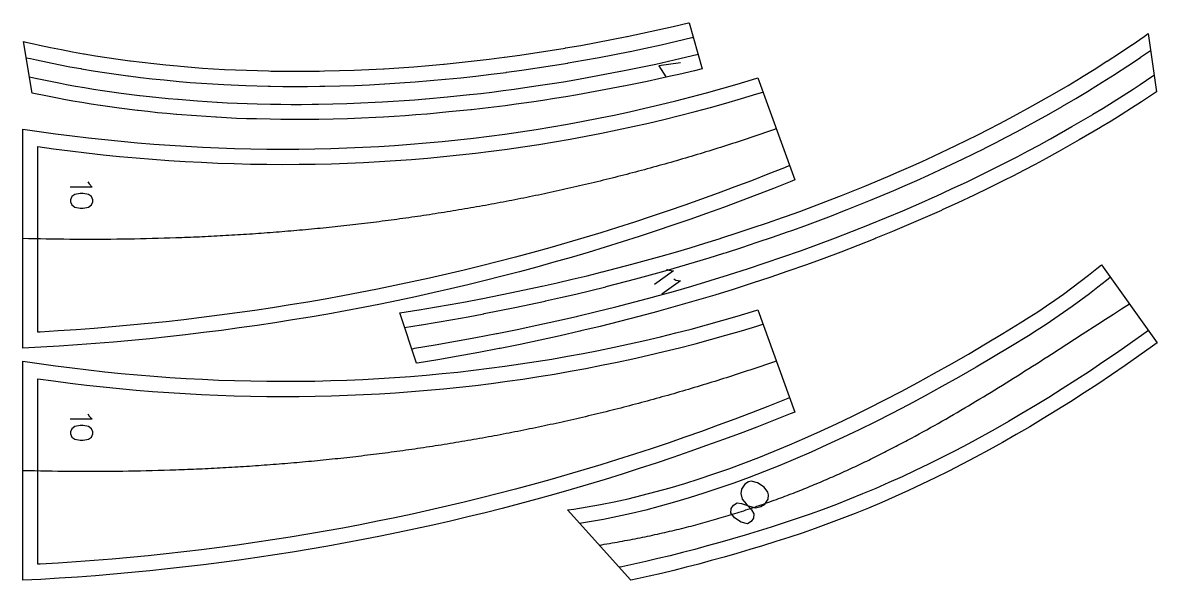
# Model space of a CAD drawing. Extents: x 1 to 96, y -465 to 46.
# Drawn here: x 1.3 to 94.5, y -465.3 to -419.5 of the extents above; entities that cross this region are included whole.
import ezdxf

# ---------------------------------------------------------------- set-up
doc = ezdxf.new("R2010")
doc.units = 0
doc.layers.add('11', color=216, linetype='CONTINUOUS')

msp = doc.modelspace()

# ---------------------------------------------------------------- linework, layer by layer
at = {"layer": '11'}
for points in [[(1.31, -421.009), (1.509, -421.056), (2.166, -421.204), (2.645, -421.309), (3.544, -421.5), (4.444, -421.682), (5.347, -421.854), (6.252, -422.015), (6.306, -422.025), (7.24, -422.182), (8.176, -422.329), (9.113, -422.466), (10.051, -422.593), (10.105, -422.6), (11.072, -422.722), (12.04, -422.833), (13.01, -422.935), (13.98, -423.027), (14.224, -423.049), (15.126, -423.126), (16.029, -423.194), (16.933, -423.253), (17.838, -423.303), (19.648, -423.382), (21.46, -423.436), (21.649, -423.44), (22.65, -423.457), (23.652, -423.464), (24.653, -423.46), (25.654, -423.447), (26.078, -423.439), (27.291, -423.411), (28.504, -423.371), (29.716, -423.319), (30.928, -423.255), (30.96, -423.253), (32.187, -423.177), (33.413, -423.089), (34.639, -422.989), (35.863, -422.878), (35.895, -422.875), (37.134, -422.75), (38.372, -422.615), (39.609, -422.468), (40.845, -422.309), (40.876, -422.305), (42.125, -422.134), (43.374, -421.951), (44.62, -421.757), (45.865, -421.552), (45.895, -421.547), (47.154, -421.329), (48.41, -421.1), (49.665, -420.86), (50.917, -420.609), (50.947, -420.603), (52.212, -420.338), (53.475, -420.062), (54.735, -419.776), (55.993, -419.48), (56.022, -419.473), (56.053, -419.465)], [(1.539, -422.344), (1.895, -422.424), (2.381, -422.53), (3.29, -422.724), (4.204, -422.908), (5.12, -423.083), (6.035, -423.247), (6.096, -423.257), (7.04, -423.416), (7.988, -423.565), (8.938, -423.704), (9.886, -423.832), (9.947, -423.84), (10.923, -423.963), (11.903, -424.076), (12.885, -424.179), (13.865, -424.272), (14.115, -424.294), (15.027, -424.372), (15.942, -424.441), (16.858, -424.501), (17.776, -424.552), (19.603, -424.632), (21.428, -424.685), (21.625, -424.69), (22.635, -424.707), (23.649, -424.714), (24.663, -424.71), (25.674, -424.697), (26.104, -424.689), (27.326, -424.661), (28.551, -424.62), (29.776, -424.567), (30.997, -424.503), (31.034, -424.501), (32.27, -424.424), (33.509, -424.335), (34.746, -424.234), (35.98, -424.122), (36.016, -424.119), (37.264, -423.994), (38.514, -423.857), (39.762, -423.708), (41.007, -423.549), (41.043, -423.544), (42.301, -423.371), (43.56, -423.187), (44.818, -422.992), (46.071, -422.785), (46.107, -422.779), (47.373, -422.56), (48.64, -422.328), (49.905, -422.086), (51.166, -421.834), (51.2, -421.827), (52.473, -421.56), (53.746, -421.283), (55.017, -420.994), (56.283, -420.696), (56.316, -420.688), (56.391, -420.669)], [(32.254, -443.329), (33.828, -443.085), (33.845, -443.082), (35.118, -442.873), (36.39, -442.652), (37.659, -442.419), (38.926, -442.175), (38.959, -442.169), (41.456, -441.664), (43.947, -441.136), (43.964, -441.132), (45.199, -440.858), (46.431, -440.573), (47.66, -440.276), (48.886, -439.967), (48.92, -439.958), (51.332, -439.325), (53.739, -438.669), (54.938, -438.329), (56.134, -437.977), (57.327, -437.613), (58.516, -437.237), (58.729, -437.169), (59.986, -436.76), (61.239, -436.343), (62.49, -435.919), (63.738, -435.486), (64.066, -435.371), (65.146, -434.986), (66.222, -434.589), (67.294, -434.181), (68.361, -433.762), (68.585, -433.672), (70.487, -432.902), (72.382, -432.115), (73.326, -431.712), (74.265, -431.299), (75.2, -430.877), (76.13, -430.446), (76.183, -430.421), (77.982, -429.564), (79.773, -428.689), (79.799, -428.676), (80.677, -428.235), (81.549, -427.785), (82.417, -427.326), (83.279, -426.857), (83.879, -426.527), (84.996, -425.904), (86.106, -425.268), (86.124, -425.258), (87.209, -424.62), (88.287, -423.97), (88.304, -423.959), (89.358, -423.307), (90.403, -422.643), (90.42, -422.632), (91.441, -421.966), (92.453, -421.288), (92.47, -421.277), (93.457, -420.598), (93.787, -420.365)], [(1.809, -423.922), (2.424, -424.057), (2.432, -424.059), (3.389, -424.258), (4.348, -424.446), (4.861, -424.543), (5.596, -424.678), (6.33, -424.805), (7.066, -424.924), (7.806, -425.035), (7.822, -425.038), (9.338, -425.249), (10.856, -425.444), (10.895, -425.449), (11.673, -425.541), (12.448, -425.624), (13.225, -425.7), (14.006, -425.768), (14.022, -425.769), (15.618, -425.891), (17.215, -425.998), (17.253, -426), (18.07, -426.047), (18.884, -426.085), (19.699, -426.115), (20.517, -426.138), (21.637, -426.163), (22.489, -426.178), (23.338, -426.185), (24.188, -426.184), (25.04, -426.175), (25.586, -426.167), (26.748, -426.144), (27.907, -426.11), (29.065, -426.066), (30.226, -426.011), (30.838, -425.979), (31.723, -425.93), (32.604, -425.872), (33.485, -425.806), (34.368, -425.733), (34.385, -425.731), (36.18, -425.565), (37.975, -425.384), (38.012, -425.38), (38.926, -425.279), (39.836, -425.171), (40.745, -425.055), (41.656, -424.93), (42.897, -424.755), (43.839, -424.618), (44.777, -424.473), (45.714, -424.321), (46.65, -424.16), (48.529, -423.821), (50.408, -423.466), (50.444, -423.459), (51.399, -423.27), (52.35, -423.073), (53.299, -422.869), (54.249, -422.656), (54.923, -422.502), (56.211, -422.202), (56.782, -422.064)], [(32.652, -444.532), (34.023, -444.32), (34.045, -444.316), (35.327, -444.105), (36.609, -443.882), (37.89, -443.648), (39.165, -443.402), (39.204, -443.394), (41.709, -442.888), (44.209, -442.358), (44.232, -442.353), (45.475, -442.078), (46.719, -441.789), (47.959, -441.489), (49.194, -441.178), (49.234, -441.168), (51.655, -440.533), (54.073, -439.874), (55.285, -439.53), (56.493, -439.175), (57.698, -438.807), (58.896, -438.428), (59.114, -438.358), (60.376, -437.948), (61.637, -437.528), (62.896, -437.101), (64.149, -436.666), (64.483, -436.549), (65.572, -436.161), (66.661, -435.76), (67.745, -435.347), (68.821, -434.924), (69.051, -434.832), (70.961, -434.059), (72.868, -433.267), (73.823, -432.859), (74.773, -432.441), (75.72, -432.014), (76.659, -431.579), (76.717, -431.551), (78.526, -430.69), (80.325, -429.81), (80.357, -429.794), (81.244, -429.349), (82.128, -428.893), (83.008, -428.427), (83.879, -427.953), (84.485, -427.62), (85.611, -426.992), (86.73, -426.351), (86.754, -426.337), (87.849, -425.694), (88.936, -425.038), (88.959, -425.024), (90.022, -424.366), (91.077, -423.696), (91.1, -423.681), (92.13, -423.009), (93.152, -422.325), (93.175, -422.309), (93.984, -421.753)], [(57.12, -423.268), (56.499, -423.418), (55.204, -423.72), (54.525, -423.875), (53.568, -424.09), (52.608, -424.296), (51.647, -424.495), (50.684, -424.685), (50.643, -424.693), (48.756, -425.05), (46.866, -425.391), (45.92, -425.554), (44.973, -425.708), (44.024, -425.854), (43.075, -425.992), (41.828, -426.168), (40.909, -426.294), (39.989, -426.411), (39.068, -426.521), (38.146, -426.622), (38.103, -426.627), (36.301, -426.809), (34.497, -426.976), (34.475, -426.978), (33.583, -427.052), (32.691, -427.119), (31.799, -427.177), (30.905, -427.228), (30.288, -427.26), (29.119, -427.315), (27.949, -427.36), (26.779, -427.394), (25.608, -427.417), (25.056, -427.425), (24.195, -427.434), (23.334, -427.435), (22.473, -427.428), (21.612, -427.413), (20.486, -427.387), (19.659, -427.365), (18.832, -427.334), (18.005, -427.295), (17.179, -427.248), (17.135, -427.245), (15.528, -427.138), (13.923, -427.015), (13.901, -427.013), (13.111, -426.945), (12.321, -426.868), (11.532, -426.783), (10.745, -426.69), (10.7, -426.684), (9.172, -426.488), (7.646, -426.275), (7.623, -426.272), (6.873, -426.159), (6.124, -426.038), (5.377, -425.909), (4.631, -425.772), (4.112, -425.673), (3.142, -425.483), (2.159, -425.279), (2.037, -425.252)], [(55.341, -422.778), (53.546, -423.023), (54.134, -423.929)], [(1.25, -428.21), (2.604, -428.41), (3.956, -428.596), (5.305, -428.77), (6.652, -428.932), (7.998, -429.08), (9.34, -429.216), (10.681, -429.339), (12.02, -429.449), (13.356, -429.546), (14.69, -429.63), (16.022, -429.702), (17.351, -429.761), (18.679, -429.807), (20.004, -429.84), (21.327, -429.86), (22.648, -429.868), (23.967, -429.862), (25.283, -429.844), (26.597, -429.813), (27.909, -429.769), (29.219, -429.713), (30.526, -429.644), (31.832, -429.561), (33.135, -429.466), (34.436, -429.359), (35.734, -429.238), (37.031, -429.105), (38.325, -428.958), (39.617, -428.799), (40.907, -428.627), (42.195, -428.443), (43.48, -428.245), (44.764, -428.035), (46.045, -427.812), (47.323, -427.576), (48.6, -427.327), (49.874, -427.066), (51.147, -426.791), (52.417, -426.504), (53.684, -426.204), (54.95, -425.891), (56.213, -425.566), (57.475, -425.227), (58.734, -424.876), (59.99, -424.512), (61.245, -424.135), (61.695, -423.995)], [(33.229, -446.279), (33.403, -446.252), (33.478, -446.24), (35.164, -445.963), (36.844, -445.671), (38.522, -445.365), (40.199, -445.043), (40.275, -445.028), (41.909, -444.699), (43.537, -444.356), (45.162, -443.999), (46.786, -443.626), (46.862, -443.608), (48.442, -443.23), (50.016, -442.838), (51.586, -442.432), (53.155, -442.01), (53.231, -441.989), (54.755, -441.565), (56.272, -441.126), (57.785, -440.674), (59.297, -440.206), (59.372, -440.182), (60.839, -439.713), (62.297, -439.231), (63.751, -438.735), (65.203, -438.223), (65.278, -438.196), (66.684, -437.686), (68.082, -437.162), (69.475, -436.624), (70.865, -436.072), (70.94, -436.042), (72.283, -435.492), (73.619, -434.929), (74.948, -434.353), (76.274, -433.762), (76.348, -433.728), (77.627, -433.142), (78.898, -432.543), (80.162, -431.93), (81.422, -431.303), (82.093, -430.964), (83.008, -430.496), (83.914, -430.019), (84.816, -429.532), (85.715, -429.034), (85.766, -429.005), (87.504, -428.015), (89.229, -427.005), (89.251, -426.992), (90.089, -426.488), (90.917, -425.977), (91.739, -425.456), (92.558, -424.922), (93.13, -424.545), (94.187, -423.838), (94.272, -423.78)], [(64.31, -431.223), (63.891, -431.393), (62.532, -431.933), (61.171, -432.462), (59.806, -432.98), (58.438, -433.487), (57.066, -433.984), (55.692, -434.47), (54.315, -434.945), (52.935, -435.41), (51.551, -435.863), (50.165, -436.306), (48.775, -436.739), (47.383, -437.16), (45.987, -437.571), (44.589, -437.971), (43.187, -438.361), (41.782, -438.739), (40.374, -439.107), (38.963, -439.464), (37.549, -439.811), (36.132, -440.147), (34.711, -440.472), (33.288, -440.786), (31.861, -441.089), (30.432, -441.382), (28.999, -441.664), (27.564, -441.936), (26.125, -442.196), (24.683, -442.446), (23.238, -442.685), (21.79, -442.914), (20.338, -443.132), (18.884, -443.339), (17.427, -443.535), (15.966, -443.72), (14.502, -443.895), (13.036, -444.059), (11.566, -444.212), (10.093, -444.355), (8.616, -444.487), (7.137, -444.608), (5.655, -444.718), (4.169, -444.818), (2.681, -444.907), (2.5, -444.916), (2.5, -429.657), (3.79, -429.835), (5.151, -430.011), (6.51, -430.174), (7.866, -430.323), (9.221, -430.46), (10.573, -430.584), (11.923, -430.695), (13.271, -430.793), (14.617, -430.878), (15.961, -430.95), (17.302, -431.01), (18.642, -431.056), (19.979, -431.089), (21.314, -431.11), (22.647, -431.118), (23.978, -431.112), (25.306, -431.094), (26.633, -431.063), (27.957, -431.019), (29.279, -430.962), (30.599, -430.892), (31.916, -430.809), (33.232, -430.713), (34.545, -430.604), (35.856, -430.482), (37.165, -430.347), (38.472, -430.2), (39.776, -430.039), (41.078, -429.866), (42.379, -429.679), (43.676, -429.48), (44.972, -429.267), (46.265, -429.042), (47.556, -428.804), (48.845, -428.553), (50.132, -428.289), (51.416, -428.012), (52.698, -427.722), (53.978, -427.419), (55.256, -427.103), (56.531, -426.775), (57.805, -426.433), (59.075, -426.078), (60.344, -425.711), (61.61, -425.33), (62.121, -425.172)], [(63.215, -428.197), (62.975, -428.281), (62.734, -428.365), (62.494, -428.448), (62.253, -428.531), (62.012, -428.614), (61.771, -428.695), (61.531, -428.777), (61.29, -428.858), (61.049, -428.939), (60.808, -429.019), (60.567, -429.099), (60.326, -429.178), (60.086, -429.257), (59.845, -429.335), (59.604, -429.414), (59.363, -429.491), (59.122, -429.568), (58.881, -429.645), (58.64, -429.721), (58.399, -429.797), (58.158, -429.873), (57.916, -429.948), (57.675, -430.022), (57.434, -430.096), (57.193, -430.17), (56.952, -430.243), (56.711, -430.316), (56.469, -430.389), (56.228, -430.461), (55.987, -430.532), (55.746, -430.604), (55.504, -430.674), (55.263, -430.745), (55.022, -430.815), (54.78, -430.884), (54.539, -430.953), (54.297, -431.022), (54.056, -431.09), (53.815, -431.158), (53.573, -431.225), (53.332, -431.292), (53.09, -431.359), (52.849, -431.425), (52.607, -431.491), (52.365, -431.556), (52.124, -431.621), (51.882, -431.686), (51.641, -431.75), (51.399, -431.813), (51.157, -431.877), (50.916, -431.939), (50.674, -432.002), (50.432, -432.064), (50.191, -432.126), (49.949, -432.187), (49.707, -432.248), (49.465, -432.308), (49.224, -432.368), (48.982, -432.428), (48.74, -432.487), (48.498, -432.546), (48.256, -432.604), (48.015, -432.662), (47.773, -432.72), (47.531, -432.777), (47.289, -432.834), (47.047, -432.89), (46.805, -432.946), (46.563, -433.002), (46.321, -433.057), (46.079, -433.112), (45.837, -433.167), (45.595, -433.221), (45.353, -433.274), (45.111, -433.328), (44.869, -433.38), (44.627, -433.433), (44.385, -433.485), (44.143, -433.537), (43.901, -433.588), (43.659, -433.639), (43.417, -433.689), (43.174, -433.74), (42.932, -433.789), (42.69, -433.839), (42.448, -433.888), (42.206, -433.936), (41.964, -433.985), (41.721, -434.033), (41.479, -434.08), (41.237, -434.127), (40.995, -434.174), (40.753, -434.22), (40.51, -434.266), (40.268, -434.312), (40.026, -434.357), (39.784, -434.402), (39.541, -434.446), (39.299, -434.49), (39.057, -434.534), (38.814, -434.577), (38.572, -434.62), (38.33, -434.663), (38.087, -434.705), (37.845, -434.747), (37.603, -434.788), (37.36, -434.829), (37.118, -434.87), (36.876, -434.91), (36.633, -434.95), (36.391, -434.99), (36.148, -435.029), (35.906, -435.068), (35.664, -435.107), (35.421, -435.145), (35.179, -435.183), (34.936, -435.22), (34.694, -435.257), (34.451, -435.294), (34.209, -435.33), (33.967, -435.366), (33.724, -435.402), (33.482, -435.437), (33.239, -435.472), (32.997, -435.507), (32.754, -435.541), (32.512, -435.575), (32.269, -435.608), (32.027, -435.642), (31.784, -435.674), (31.542, -435.707), (31.299, -435.739), (31.057, -435.771), (30.814, -435.802), (30.572, -435.833), (30.329, -435.864), (30.087, -435.894), (29.844, -435.924), (29.601, -435.954), (29.359, -435.983), (29.116, -436.012), (28.874, -436.041), (28.631, -436.069), (28.389, -436.097), (28.146, -436.124), (27.904, -436.152), (27.661, -436.179), (27.419, -436.205), (27.176, -436.231), (26.933, -436.257), (26.691, -436.283), (26.448, -436.308), (26.206, -436.333), (25.963, -436.357), (25.721, -436.382), (25.478, -436.405), (25.236, -436.429), (24.993, -436.452), (24.75, -436.475), (24.508, -436.498), (24.265, -436.52), (24.023, -436.542), (23.78, -436.563), (23.538, -436.584), (23.295, -436.605), (23.053, -436.626), (22.81, -436.646), (22.568, -436.666), (22.325, -436.685), (22.082, -436.705), (21.84, -436.724), (21.597, -436.742), (21.355, -436.761), (21.112, -436.778), (20.87, -436.796), (20.627, -436.813), (20.385, -436.83), (20.142, -436.847), (19.9, -436.863), (19.657, -436.879), (19.415, -436.895), (19.172, -436.911), (18.93, -436.926), (18.687, -436.94), (18.445, -436.955), (18.202, -436.969), (17.96, -436.983), (17.717, -436.996), (17.475, -437.01), (17.232, -437.023), (16.99, -437.035), (16.747, -437.047), (16.505, -437.059), (16.263, -437.071), (16.02, -437.082), (15.778, -437.093), (15.535, -437.104), (15.293, -437.115), (15.05, -437.125), (14.808, -437.135), (14.566, -437.144), (14.323, -437.153), (14.081, -437.162), (13.839, -437.171), (13.354, -437.187), (12.869, -437.202), (12.385, -437.216), (11.9, -437.229), (11.415, -437.241), (10.931, -437.251), (10.446, -437.26), (9.962, -437.268), (9.477, -437.275), (8.993, -437.281), (8.509, -437.286), (8.024, -437.289), (7.54, -437.292), (7.056, -437.293), (6.572, -437.293), (6.088, -437.292), (5.604, -437.29), (5.12, -437.287), (4.636, -437.282), (4.152, -437.277), (3.668, -437.27), (3.184, -437.263), (2.701, -437.254), (2.217, -437.244), (1.734, -437.234), (1.25, -437.222)], [(64.735, -432.399), (64.357, -432.553), (62.989, -433.096), (61.619, -433.628), (60.245, -434.15), (58.868, -434.661), (57.488, -435.161), (56.105, -435.65), (54.718, -436.128), (53.329, -436.596), (51.936, -437.053), (50.541, -437.499), (49.142, -437.934), (47.74, -438.358), (46.336, -438.772), (44.928, -439.174), (43.517, -439.566), (42.103, -439.948), (40.685, -440.318), (39.265, -440.677), (37.842, -441.026), (36.415, -441.364), (34.985, -441.691), (33.553, -442.008), (32.117, -442.313), (30.678, -442.608), (29.236, -442.892), (27.791, -443.165), (26.343, -443.427), (24.892, -443.679), (23.437, -443.919), (21.98, -444.149), (20.519, -444.368), (19.055, -444.577), (17.589, -444.774), (16.119, -444.961), (14.646, -445.137), (13.17, -445.302), (11.691, -445.456), (10.208, -445.6), (8.723, -445.732), (7.235, -445.854), (5.743, -445.965), (4.249, -446.066), (2.751, -446.155), (1.25, -446.234)], [(6.619, -432.555), (6.705, -432.727), (6.964, -432.987), (5.152, -432.987)], [(54.195, -439.726), (54.374, -439.82), (54.753, -439.881), (53.209, -440.994)], [(90.682, -440.405), (90.36, -440.667), (89.665, -441.216), (88.966, -441.754), (88.261, -442.281), (87.552, -442.797), (86.839, -443.302), (86.121, -443.796), (85.398, -444.279), (84.67, -444.751), (83.94, -445.212), (82.495, -446.099), (81.063, -446.961), (79.643, -447.798), (78.234, -448.609), (76.837, -449.395), (75.452, -450.156), (74.078, -450.892), (72.716, -451.603), (71.365, -452.289), (70.026, -452.95), (68.698, -453.585), (67.382, -454.196), (66.077, -454.781), (64.784, -455.341), (63.502, -455.875), (62.232, -456.385), (60.973, -456.869), (59.725, -457.328), (58.489, -457.762), (57.264, -458.171), (56.05, -458.554), (54.848, -458.912), (53.657, -459.245), (52.477, -459.552), (51.308, -459.833), (50.151, -460.09), (49.004, -460.321), (47.869, -460.526), (47.043, -460.658)], [(54.78, -440.538), (54.96, -440.632), (55.339, -440.693), (53.794, -441.806)], [(1.25, -447.304), (2.604, -447.504), (3.956, -447.691), (5.305, -447.865), (6.652, -448.026), (7.998, -448.175), (9.34, -448.31), (10.681, -448.433), (12.02, -448.543), (13.356, -448.64), (14.69, -448.725), (16.022, -448.796), (17.351, -448.855), (18.679, -448.901), (20.004, -448.934), (21.327, -448.955), (22.648, -448.962), (23.967, -448.957), (25.283, -448.939), (26.597, -448.908), (27.909, -448.864), (29.219, -448.807), (30.526, -448.738), (31.832, -448.656), (33.135, -448.561), (34.436, -448.453), (35.734, -448.332), (37.031, -448.199), (38.325, -448.053), (39.617, -447.894), (40.907, -447.722), (42.195, -447.537), (43.48, -447.34), (44.764, -447.129), (46.045, -446.906), (47.323, -446.67), (48.6, -446.422), (49.874, -446.16), (51.147, -445.886), (52.417, -445.599), (53.684, -445.299), (54.95, -444.986), (56.213, -444.66), (57.475, -444.322), (58.734, -443.97), (59.99, -443.606), (61.245, -443.23), (61.695, -443.089)], [(48.644, -462.436), (48.86, -462.401), (49.075, -462.366), (49.289, -462.331), (49.503, -462.295), (49.716, -462.258), (49.928, -462.221), (50.14, -462.184), (50.351, -462.146), (50.562, -462.108), (50.771, -462.069), (50.981, -462.03), (51.189, -461.991), (51.397, -461.951), (51.605, -461.91), (51.811, -461.869), (52.017, -461.828), (52.223, -461.786), (52.428, -461.744), (52.632, -461.702), (52.836, -461.659), (53.039, -461.615), (53.241, -461.571), (53.443, -461.527), (53.645, -461.482), (53.845, -461.437), (54.046, -461.392), (54.245, -461.346), (54.444, -461.299), (54.643, -461.253), (54.841, -461.206), (55.038, -461.158), (55.235, -461.11), (55.431, -461.062), (55.627, -461.013), (55.822, -460.963), (56.017, -460.914), (56.211, -460.864), (56.404, -460.813), (56.597, -460.763), (56.79, -460.711), (56.982, -460.66), (57.173, -460.608), (57.364, -460.555), (57.555, -460.502), (57.745, -460.449), (57.934, -460.396), (58.123, -460.342), (58.312, -460.287), (58.499, -460.232), (58.687, -460.177), (58.874, -460.122), (59.06, -460.066), (59.246, -460.009), (59.432, -459.953), (59.617, -459.896), (59.802, -459.838), (59.986, -459.78), (60.169, -459.722), (60.353, -459.664), (60.535, -459.605), (60.718, -459.545), (60.9, -459.486), (61.081, -459.426), (61.262, -459.365), (61.443, -459.305), (61.623, -459.243), (61.802, -459.182), (61.982, -459.12), (62.161, -459.058), (62.339, -458.995), (62.517, -458.932), (62.695, -458.869), (62.872, -458.805), (63.049, -458.741), (63.225, -458.677), (63.401, -458.612), (63.577, -458.547), (63.752, -458.482), (63.927, -458.416), (64.101, -458.35), (64.275, -458.283), (64.449, -458.217), (64.623, -458.149), (64.796, -458.082), (64.968, -458.014), (65.14, -457.946), (65.312, -457.878), (65.484, -457.809), (65.655, -457.74), (65.826, -457.67), (65.997, -457.6), (66.167, -457.53), (66.337, -457.46), (66.506, -457.389), (66.675, -457.318), (66.844, -457.246), (67.013, -457.175), (67.181, -457.103), (67.349, -457.03), (67.517, -456.957), (67.684, -456.884), (67.851, -456.811), (68.018, -456.737), (68.184, -456.663), (68.35, -456.589), (68.516, -456.514), (68.682, -456.44), (68.847, -456.364), (69.012, -456.289), (69.177, -456.213), (69.342, -456.137), (69.506, -456.06), (69.67, -455.984), (69.833, -455.907), (69.997, -455.829), (70.16, -455.752), (70.323, -455.674), (70.486, -455.595), (70.648, -455.517), (70.811, -455.438), (70.973, -455.359), (71.134, -455.28), (71.296, -455.2), (71.457, -455.12), (71.618, -455.04), (71.779, -454.959), (71.94, -454.878), (72.101, -454.797), (72.261, -454.716), (72.421, -454.634), (72.581, -454.552), (72.741, -454.47), (72.9, -454.388), (73.06, -454.305), (73.219, -454.222), (73.378, -454.139), (73.537, -454.055), (73.695, -453.971), (73.854, -453.887), (74.012, -453.803), (74.17, -453.718), (74.328, -453.634), (74.644, -453.463), (74.959, -453.291), (75.273, -453.119), (75.587, -452.945), (75.901, -452.771), (76.214, -452.595), (76.526, -452.419), (76.838, -452.241), (77.15, -452.063), (77.462, -451.883), (77.773, -451.703), (78.084, -451.522), (78.394, -451.34), (78.705, -451.156), (79.015, -450.973), (79.325, -450.788), (79.635, -450.602), (79.944, -450.415), (80.254, -450.228), (80.564, -450.04), (80.873, -449.851), (81.183, -449.661), (81.492, -449.47), (81.802, -449.279), (82.112, -449.086), (82.422, -448.893), (82.732, -448.7), (83.042, -448.505), (83.353, -448.31), (83.663, -448.114), (83.974, -447.917), (84.285, -447.72), (84.597, -447.522), (84.909, -447.323), (85.221, -447.123), (85.534, -446.923), (85.847, -446.723), (86.475, -446.319), (87.105, -445.913), (87.737, -445.505), (88.372, -445.094), (89.65, -444.266), (90.294, -443.849), (90.942, -443.43), (91.593, -443.009), (92.248, -442.587)], [(64.31, -450.317), (63.891, -450.487), (62.532, -451.027), (61.171, -451.556), (59.806, -452.074), (58.438, -452.582), (57.066, -453.078), (55.692, -453.564), (54.315, -454.04), (52.935, -454.504), (51.551, -454.958), (50.165, -455.401), (48.775, -455.833), (47.383, -456.255), (45.987, -456.666), (44.589, -457.066), (43.187, -457.455), (41.782, -457.834), (40.374, -458.202), (38.963, -458.559), (37.549, -458.905), (36.132, -459.241), (34.711, -459.566), (33.288, -459.88), (31.861, -460.184), (30.432, -460.477), (28.999, -460.759), (27.564, -461.03), (26.125, -461.291), (24.683, -461.541), (23.238, -461.78), (21.79, -462.008), (20.338, -462.226), (18.884, -462.433), (17.427, -462.629), (15.966, -462.815), (14.502, -462.99), (13.036, -463.154), (11.566, -463.307), (10.093, -463.45), (8.616, -463.581), (7.137, -463.702), (5.655, -463.813), (4.169, -463.913), (2.681, -464.001), (2.5, -464.011), (2.5, -448.752), (3.79, -448.93), (5.151, -449.105), (6.51, -449.268), (7.866, -449.418), (9.221, -449.555), (10.573, -449.678), (11.923, -449.789), (13.271, -449.888), (14.617, -449.973), (15.961, -450.045), (17.302, -450.104), (18.642, -450.151), (19.979, -450.184), (21.314, -450.204), (22.647, -450.212), (23.978, -450.207), (25.306, -450.188), (26.633, -450.157), (27.957, -450.113), (29.279, -450.056), (30.599, -449.986), (31.916, -449.903), (33.232, -449.807), (34.545, -449.698), (35.856, -449.577), (37.165, -449.442), (38.472, -449.294), (39.776, -449.134), (41.078, -448.96), (42.379, -448.774), (43.676, -448.574), (44.972, -448.362), (46.265, -448.137), (47.556, -447.899), (48.845, -447.647), (50.132, -447.383), (51.416, -447.106), (52.698, -446.816), (53.978, -446.514), (55.256, -446.198), (56.531, -445.869), (57.805, -445.527), (59.075, -445.173), (60.344, -444.805), (61.61, -444.425), (62.121, -444.266)], [(93.815, -444.77), (93.422, -445.056), (92.302, -445.854), (91.185, -446.635), (90.069, -447.398), (88.955, -448.145), (87.843, -448.875), (86.733, -449.587), (85.625, -450.283), (84.518, -450.961), (83.414, -451.622), (82.311, -452.267), (81.211, -452.894), (80.112, -453.504), (79.015, -454.097), (77.921, -454.673), (76.828, -455.232), (75.737, -455.774), (74.647, -456.299), (73.56, -456.807), (72.475, -457.298), (71.392, -457.771), (70.31, -458.228), (69.231, -458.668), (68.153, -459.091), (67.078, -459.497), (66.004, -459.886), (64.932, -460.258), (63.86, -460.614), (62.79, -460.957), (61.725, -461.29), (60.667, -461.611), (59.618, -461.921), (58.576, -462.22), (57.541, -462.508), (56.515, -462.784), (55.496, -463.049), (54.485, -463.304), (53.481, -463.547), (52.486, -463.779), (51.498, -463.999), (50.517, -464.209), (50.283, -464.257)], [(94.543, -445.786), (94.152, -446.07), (93.023, -446.875), (91.896, -447.663), (90.77, -448.433), (89.646, -449.187), (88.524, -449.923), (87.403, -450.643), (86.284, -451.345), (85.166, -452.03), (84.05, -452.698), (82.936, -453.349), (81.824, -453.983), (80.713, -454.6), (79.604, -455.2), (78.496, -455.782), (77.39, -456.348), (76.286, -456.897), (75.183, -457.428), (74.082, -457.942), (72.983, -458.44), (71.885, -458.92), (70.789, -459.383), (69.695, -459.829), (68.602, -460.258), (67.511, -460.67), (66.422, -461.064), (65.334, -461.442), (64.248, -461.803), (63.167, -462.149), (62.092, -462.484), (61.026, -462.808), (59.967, -463.121), (58.915, -463.423), (57.871, -463.713), (56.835, -463.992), (55.806, -464.26), (54.784, -464.517), (53.77, -464.763), (52.764, -464.997), (51.765, -465.22), (51.25, -465.33)], [(63.215, -447.292), (62.975, -447.376), (62.734, -447.459), (62.494, -447.543), (62.253, -447.626), (62.012, -447.708), (61.771, -447.79), (61.531, -447.872), (61.29, -447.953), (61.049, -448.033), (60.808, -448.113), (60.567, -448.193), (60.326, -448.273), (60.086, -448.351), (59.845, -448.43), (59.604, -448.508), (59.363, -448.586), (59.122, -448.663), (58.881, -448.739), (58.64, -448.816), (58.399, -448.892), (58.158, -448.967), (57.916, -449.042), (57.675, -449.117), (57.434, -449.191), (57.193, -449.265), (56.952, -449.338), (56.711, -449.411), (56.469, -449.483), (56.228, -449.555), (55.987, -449.627), (55.746, -449.698), (55.504, -449.769), (55.263, -449.839), (55.022, -449.909), (54.78, -449.979), (54.539, -450.048), (54.297, -450.116), (54.056, -450.185), (53.815, -450.252), (53.573, -450.32), (53.332, -450.387), (53.09, -450.453), (52.849, -450.52), (52.607, -450.585), (52.365, -450.651), (52.124, -450.716), (51.882, -450.78), (51.641, -450.844), (51.399, -450.908), (51.157, -450.971), (50.916, -451.034), (50.674, -451.096), (50.432, -451.158), (50.191, -451.22), (49.949, -451.281), (49.707, -451.342), (49.465, -451.403), (49.224, -451.463), (48.982, -451.522), (48.74, -451.582), (48.498, -451.64), (48.256, -451.699), (48.015, -451.757), (47.773, -451.814), (47.531, -451.872), (47.289, -451.928), (47.047, -451.985), (46.805, -452.041), (46.563, -452.097), (46.321, -452.152), (46.079, -452.207), (45.837, -452.261), (45.595, -452.315), (45.353, -452.369), (45.111, -452.422), (44.869, -452.475), (44.627, -452.527), (44.385, -452.579), (44.143, -452.631), (43.901, -452.682), (43.659, -452.733), (43.417, -452.784), (43.174, -452.834), (42.932, -452.884), (42.69, -452.933), (42.448, -452.982), (42.206, -453.031), (41.964, -453.079), (41.721, -453.127), (41.479, -453.174), (41.237, -453.222), (40.995, -453.268), (40.753, -453.315), (40.51, -453.361), (40.268, -453.406), (40.026, -453.451), (39.784, -453.496), (39.541, -453.541), (39.299, -453.585), (39.057, -453.628), (38.814, -453.672), (38.572, -453.715), (38.33, -453.757), (38.087, -453.799), (37.845, -453.841), (37.603, -453.883), (37.36, -453.924), (37.118, -453.965), (36.876, -454.005), (36.633, -454.045), (36.391, -454.085), (36.148, -454.124), (35.906, -454.163), (35.664, -454.201), (35.421, -454.239), (35.179, -454.277), (34.936, -454.315), (34.694, -454.352), (34.451, -454.389), (34.209, -454.425), (33.967, -454.461), (33.724, -454.497), (33.482, -454.532), (33.239, -454.567), (32.997, -454.601), (32.754, -454.636), (32.512, -454.669), (32.269, -454.703), (32.027, -454.736), (31.784, -454.769), (31.542, -454.801), (31.299, -454.833), (31.057, -454.865), (30.814, -454.896), (30.572, -454.928), (30.329, -454.958), (30.087, -454.989), (29.844, -455.019), (29.601, -455.048), (29.359, -455.078), (29.116, -455.106), (28.874, -455.135), (28.631, -455.163), (28.389, -455.191), (28.146, -455.219), (27.904, -455.246), (27.661, -455.273), (27.419, -455.3), (27.176, -455.326), (26.933, -455.352), (26.691, -455.377), (26.448, -455.402), (26.206, -455.427), (25.963, -455.452), (25.721, -455.476), (25.478, -455.5), (25.236, -455.523), (24.993, -455.547), (24.75, -455.569), (24.508, -455.592), (24.265, -455.614), (24.023, -455.636), (23.78, -455.658), (23.538, -455.679), (23.295, -455.7), (23.053, -455.72), (22.81, -455.74), (22.568, -455.76), (22.325, -455.78), (22.082, -455.799), (21.84, -455.818), (21.597, -455.837), (21.355, -455.855), (21.112, -455.873), (20.87, -455.891), (20.627, -455.908), (20.385, -455.925), (20.142, -455.942), (19.9, -455.958), (19.657, -455.974), (19.415, -455.99), (19.172, -456.005), (18.93, -456.02), (18.687, -456.035), (18.445, -456.049), (18.202, -456.064), (17.96, -456.077), (17.717, -456.091), (17.475, -456.104), (17.232, -456.117), (16.99, -456.13), (16.747, -456.142), (16.505, -456.154), (16.263, -456.166), (16.02, -456.177), (15.778, -456.188), (15.535, -456.199), (15.293, -456.209), (15.05, -456.219), (14.808, -456.229), (14.566, -456.239), (14.323, -456.248), (14.081, -456.257), (13.839, -456.265), (13.354, -456.282), (12.869, -456.297), (12.385, -456.311), (11.9, -456.324), (11.415, -456.335), (10.931, -456.346), (10.446, -456.355), (9.962, -456.363), (9.477, -456.37), (8.993, -456.376), (8.509, -456.38), (8.024, -456.384), (7.54, -456.386), (7.056, -456.387), (6.572, -456.387), (6.088, -456.386), (5.604, -456.384), (5.12, -456.381), (4.636, -456.377), (4.152, -456.371), (3.668, -456.365), (3.184, -456.357), (2.701, -456.349), (2.217, -456.339), (1.734, -456.328), (1.25, -456.316)], [(64.735, -451.494), (64.357, -451.647), (62.989, -452.191), (61.619, -452.723), (60.245, -453.245), (58.868, -453.755), (57.488, -454.255), (56.105, -454.744), (54.718, -455.223), (53.329, -455.69), (51.936, -456.147), (50.541, -456.593), (49.142, -457.028), (47.74, -457.453), (46.336, -457.866), (44.928, -458.269), (43.517, -458.661), (42.103, -459.042), (40.685, -459.412), (39.265, -459.772), (37.842, -460.121), (36.415, -460.459), (34.985, -460.786), (33.553, -461.102), (32.117, -461.408), (30.678, -461.702), (29.236, -461.986), (27.791, -462.259), (26.343, -462.522), (24.892, -462.773), (23.437, -463.014), (21.98, -463.244), (20.519, -463.463), (19.055, -463.671), (17.589, -463.869), (16.119, -464.055), (14.646, -464.231), (13.17, -464.396), (11.691, -464.551), (10.208, -464.694), (8.723, -464.827), (7.235, -464.949), (5.743, -465.06), (4.249, -465.16), (2.751, -465.25), (1.25, -465.328)], [(6.619, -451.649), (6.705, -451.822), (6.964, -452.081), (5.152, -452.081)]]:
    msp.add_lwpolyline(points, dxfattribs=at)
for points in [[(2.037, -425.252), (1.31, -421.009), (1.509, -421.056), (2.166, -421.204), (2.645, -421.309), (3.544, -421.5), (4.444, -421.682), (5.347, -421.854), (6.252, -422.015), (6.306, -422.025), (7.24, -422.182), (8.176, -422.329), (9.113, -422.466), (10.051, -422.593), (10.105, -422.6), (11.072, -422.722), (12.04, -422.833), (13.01, -422.935), (13.98, -423.027), (14.224, -423.049), (15.126, -423.126), (16.029, -423.194), (16.933, -423.253), (17.838, -423.303), (19.648, -423.382), (21.46, -423.436), (21.649, -423.44), (22.65, -423.457), (23.652, -423.464), (24.653, -423.46), (25.654, -423.447), (26.078, -423.439), (27.291, -423.411), (28.504, -423.371), (29.716, -423.319), (30.928, -423.255), (30.96, -423.253), (32.187, -423.177), (33.413, -423.089), (34.639, -422.989), (35.863, -422.878), (35.895, -422.875), (37.134, -422.75), (38.372, -422.615), (39.609, -422.468), (40.845, -422.309), (40.876, -422.305), (42.125, -422.134), (43.374, -421.951), (44.62, -421.757), (45.865, -421.552), (45.895, -421.547), (47.154, -421.329), (48.41, -421.1), (49.665, -420.86), (50.917, -420.609), (50.947, -420.603), (52.212, -420.338), (53.475, -420.062), (54.735, -419.776), (55.993, -419.48), (56.022, -419.473), (56.053, -419.465), (57.12, -423.268), (56.499, -423.418), (55.204, -423.72), (54.525, -423.875), (53.568, -424.09), (52.608, -424.296), (51.647, -424.495), (50.684, -424.685), (50.643, -424.693), (48.756, -425.05), (46.866, -425.391), (45.92, -425.554), (44.973, -425.708), (44.024, -425.854), (43.075, -425.992), (41.828, -426.168), (40.909, -426.294), (39.989, -426.411), (39.068, -426.521), (38.146, -426.622), (38.103, -426.627), (36.301, -426.809), (34.497, -426.976), (34.475, -426.978), (33.583, -427.052), (32.691, -427.119), (31.799, -427.177), (30.905, -427.228), (30.288, -427.26), (29.119, -427.315), (27.949, -427.36), (26.779, -427.394), (25.608, -427.417), (25.056, -427.425), (24.195, -427.434), (23.334, -427.435), (22.473, -427.428), (21.612, -427.413), (20.486, -427.387), (19.659, -427.365), (18.832, -427.334), (18.005, -427.295), (17.179, -427.248), (17.135, -427.245), (15.528, -427.138), (13.923, -427.015), (13.901, -427.013), (13.111, -426.945), (12.321, -426.868), (11.532, -426.783), (10.745, -426.69), (10.7, -426.684), (9.172, -426.488), (7.646, -426.275), (7.623, -426.272), (6.873, -426.159), (6.124, -426.038), (5.377, -425.909), (4.631, -425.772), (4.112, -425.673), (3.142, -425.483), (2.174, -425.282), (2.159, -425.279)], [(32.254, -443.329), (33.828, -443.085), (33.845, -443.082), (35.118, -442.873), (36.39, -442.652), (37.659, -442.419), (38.926, -442.175), (38.959, -442.169), (41.456, -441.664), (43.947, -441.136), (43.964, -441.132), (45.199, -440.858), (46.431, -440.573), (47.66, -440.276), (48.886, -439.967), (48.92, -439.958), (51.332, -439.325), (53.739, -438.669), (54.938, -438.329), (56.134, -437.977), (57.327, -437.613), (58.516, -437.237), (58.729, -437.169), (59.986, -436.76), (61.239, -436.343), (62.49, -435.919), (63.738, -435.486), (64.066, -435.371), (65.146, -434.986), (66.222, -434.589), (67.294, -434.181), (68.361, -433.762), (68.585, -433.672), (70.487, -432.902), (72.382, -432.115), (73.326, -431.712), (74.265, -431.299), (75.2, -430.877), (76.13, -430.446), (76.183, -430.421), (77.982, -429.564), (79.773, -428.689), (79.799, -428.676), (80.677, -428.235), (81.549, -427.785), (82.417, -427.326), (83.279, -426.857), (83.879, -426.527), (84.996, -425.904), (86.106, -425.268), (86.124, -425.258), (87.209, -424.62), (88.287, -423.97), (88.304, -423.959), (89.358, -423.307), (90.403, -422.643), (90.42, -422.632), (91.441, -421.966), (92.453, -421.288), (92.47, -421.277), (93.457, -420.598), (93.787, -420.365), (94.467, -425.155), (93.821, -425.587), (93.243, -425.968), (92.415, -426.507), (91.58, -427.037), (90.739, -427.556), (89.892, -428.065), (89.864, -428.082), (88.129, -429.097), (86.382, -430.093), (86.324, -430.125), (85.416, -430.629), (84.502, -431.122), (83.583, -431.606), (82.659, -432.079), (81.982, -432.42), (80.713, -433.052), (79.437, -433.67), (78.154, -434.275), (76.866, -434.866), (76.786, -434.902), (75.451, -435.497), (74.11, -436.078), (72.763, -436.646), (71.41, -437.2), (71.33, -437.232), (69.931, -437.788), (68.527, -438.33), (67.117, -438.858), (65.702, -439.372), (65.621, -439.401), (64.161, -439.916), (62.695, -440.416), (61.225, -440.902), (59.75, -441.374), (59.669, -441.399), (58.149, -441.87), (56.625, -442.326), (55.096, -442.767), (53.564, -443.194), (53.482, -443.217), (51.905, -443.64), (50.324, -444.05), (48.739, -444.444), (47.15, -444.824), (47.069, -444.843), (45.436, -445.218), (43.8, -445.578), (42.161, -445.924), (40.519, -446.254), (40.438, -446.27), (38.752, -446.593), (37.063, -446.902), (35.372, -447.195), (33.678, -447.474), (33.627, -447.482)], [(61.695, -423.995), (64.735, -432.399), (64.357, -432.553), (62.989, -433.096), (61.619, -433.628), (60.245, -434.15), (58.868, -434.661), (57.488, -435.161), (56.105, -435.65), (54.718, -436.128), (53.329, -436.596), (51.936, -437.053), (50.541, -437.499), (49.142, -437.934), (47.74, -438.358), (46.336, -438.772), (44.928, -439.174), (43.517, -439.566), (42.103, -439.948), (40.685, -440.318), (39.265, -440.677), (37.842, -441.026), (36.415, -441.364), (34.985, -441.691), (33.553, -442.008), (32.117, -442.313), (30.678, -442.608), (29.236, -442.892), (27.791, -443.165), (26.343, -443.427), (24.892, -443.679), (23.437, -443.919), (21.98, -444.149), (20.519, -444.368), (19.055, -444.577), (17.589, -444.774), (16.119, -444.961), (14.646, -445.137), (13.17, -445.302), (11.691, -445.456), (10.208, -445.6), (8.723, -445.732), (7.235, -445.854), (5.743, -445.965), (4.249, -446.066), (2.751, -446.155), (1.25, -446.234), (1.25, -428.21), (2.604, -428.41), (3.956, -428.596), (5.305, -428.77), (6.652, -428.932), (7.998, -429.08), (9.34, -429.216), (10.681, -429.339), (12.02, -429.449), (13.356, -429.546), (14.69, -429.63), (16.022, -429.702), (17.351, -429.761), (18.679, -429.807), (20.004, -429.84), (21.327, -429.86), (22.648, -429.868), (23.967, -429.862), (25.283, -429.844), (26.597, -429.813), (27.909, -429.769), (29.219, -429.713), (30.526, -429.644), (31.832, -429.561), (33.135, -429.466), (34.436, -429.359), (35.734, -429.238), (37.031, -429.105), (38.325, -428.958), (39.617, -428.799), (40.907, -428.627), (42.195, -428.443), (43.48, -428.245), (44.764, -428.035), (46.045, -427.812), (47.323, -427.576), (48.6, -427.327), (49.874, -427.066), (51.147, -426.791), (52.417, -426.504), (53.684, -426.204), (54.95, -425.891), (56.213, -425.566), (57.475, -425.227), (58.734, -424.876), (59.99, -424.512), (61.245, -424.135)], [(5.193, -434.195), (5.279, -434.455), (5.538, -434.627), (5.969, -434.714), (6.228, -434.714), (6.659, -434.627), (6.918, -434.455), (7.004, -434.195), (7.004, -434.022), (6.918, -433.763), (6.659, -433.59), (6.228, -433.504), (5.969, -433.504), (5.538, -433.59), (5.279, -433.763), (5.193, -434.022)], [(94.543, -445.786), (94.152, -446.07), (93.023, -446.875), (91.896, -447.663), (90.77, -448.433), (89.646, -449.187), (88.524, -449.923), (87.403, -450.643), (86.284, -451.345), (85.166, -452.03), (84.05, -452.698), (82.936, -453.349), (81.824, -453.983), (80.713, -454.6), (79.604, -455.2), (78.496, -455.782), (77.39, -456.348), (76.286, -456.897), (75.183, -457.428), (74.082, -457.942), (72.983, -458.44), (71.885, -458.92), (70.789, -459.383), (69.695, -459.829), (68.602, -460.258), (67.511, -460.67), (66.422, -461.064), (65.334, -461.442), (64.248, -461.803), (63.167, -462.149), (62.092, -462.484), (61.026, -462.808), (59.967, -463.121), (58.915, -463.423), (57.871, -463.713), (56.835, -463.992), (55.806, -464.26), (54.784, -464.517), (53.77, -464.763), (52.764, -464.997), (51.765, -465.22), (51.25, -465.33), (46.038, -459.542), (46.561, -459.469), (47.66, -459.293), (48.77, -459.093), (49.892, -458.867), (51.027, -458.616), (52.173, -458.339), (53.331, -458.038), (54.501, -457.711), (55.684, -457.359), (56.878, -456.982), (58.084, -456.58), (59.302, -456.152), (60.533, -455.699), (61.775, -455.222), (63.029, -454.719), (64.295, -454.19), (65.573, -453.637), (66.863, -453.058), (68.165, -452.454), (69.479, -451.826), (70.805, -451.171), (72.144, -450.492), (73.494, -449.787), (74.856, -449.058), (76.23, -448.303), (77.616, -447.523), (79.013, -446.717), (80.423, -445.887), (81.845, -445.031), (83.279, -444.15), (83.997, -443.698), (84.71, -443.235), (85.419, -442.761), (86.124, -442.277), (86.823, -441.781), (87.519, -441.275), (88.21, -440.758), (88.897, -440.23), (89.579, -439.691), (89.952, -439.388)], [(61.695, -443.089), (64.735, -451.494), (64.357, -451.647), (62.989, -452.191), (61.619, -452.723), (60.245, -453.245), (58.868, -453.755), (57.488, -454.255), (56.105, -454.744), (54.718, -455.223), (53.329, -455.69), (51.936, -456.147), (50.541, -456.593), (49.142, -457.028), (47.74, -457.453), (46.336, -457.866), (44.928, -458.269), (43.517, -458.661), (42.103, -459.042), (40.685, -459.412), (39.265, -459.772), (37.842, -460.121), (36.415, -460.459), (34.985, -460.786), (33.553, -461.102), (32.117, -461.408), (30.678, -461.702), (29.236, -461.986), (27.791, -462.259), (26.343, -462.522), (24.892, -462.773), (23.437, -463.014), (21.98, -463.244), (20.519, -463.463), (19.055, -463.671), (17.589, -463.869), (16.119, -464.055), (14.646, -464.231), (13.17, -464.396), (11.691, -464.551), (10.208, -464.694), (8.723, -464.827), (7.235, -464.949), (5.743, -465.06), (4.249, -465.16), (2.751, -465.25), (1.25, -465.328), (1.25, -447.304), (2.604, -447.504), (3.956, -447.691), (5.305, -447.865), (6.652, -448.026), (7.998, -448.175), (9.34, -448.31), (10.681, -448.433), (12.02, -448.543), (13.356, -448.64), (14.69, -448.725), (16.022, -448.796), (17.351, -448.855), (18.679, -448.901), (20.004, -448.934), (21.327, -448.955), (22.648, -448.962), (23.967, -448.957), (25.283, -448.939), (26.597, -448.908), (27.909, -448.864), (29.219, -448.807), (30.526, -448.738), (31.832, -448.656), (33.135, -448.561), (34.436, -448.453), (35.734, -448.332), (37.031, -448.199), (38.325, -448.053), (39.617, -447.894), (40.907, -447.722), (42.195, -447.537), (43.48, -447.34), (44.764, -447.129), (46.045, -446.906), (47.323, -446.67), (48.6, -446.422), (49.874, -446.16), (51.147, -445.886), (52.417, -445.599), (53.684, -445.299), (54.95, -444.986), (56.213, -444.66), (57.475, -444.322), (58.734, -443.97), (59.99, -443.606), (61.245, -443.23)], [(5.193, -453.29), (5.279, -453.549), (5.538, -453.722), (5.969, -453.808), (6.228, -453.808), (6.659, -453.722), (6.918, -453.549), (7.004, -453.29), (7.004, -453.117), (6.918, -452.858), (6.659, -452.685), (6.228, -452.599), (5.969, -452.599), (5.538, -452.685), (5.279, -452.858), (5.193, -453.117)], [(62.208, -457.671), (61.659, -457.315), (61.158, -457.185), (60.932, -457.233), (60.616, -457.418), (60.349, -457.83), (60.308, -458.193), (60.404, -458.646), (60.727, -459.05), (61.187, -459.544), (61.372, -459.86), (61.331, -460.223), (61.153, -460.497), (60.837, -460.683), (60.336, -460.553), (59.788, -460.196), (59.465, -459.792), (59.506, -459.428), (59.684, -459.154), (60, -458.968), (60.363, -459.009), (61.001, -459.229), (61.502, -459.359), (61.955, -459.263), (62.27, -459.077), (62.537, -458.666), (62.578, -458.302), (62.53, -458.076)]]:
    msp.add_lwpolyline(points, close=True, dxfattribs=at)

doc.saveas('drawing.dxf')
